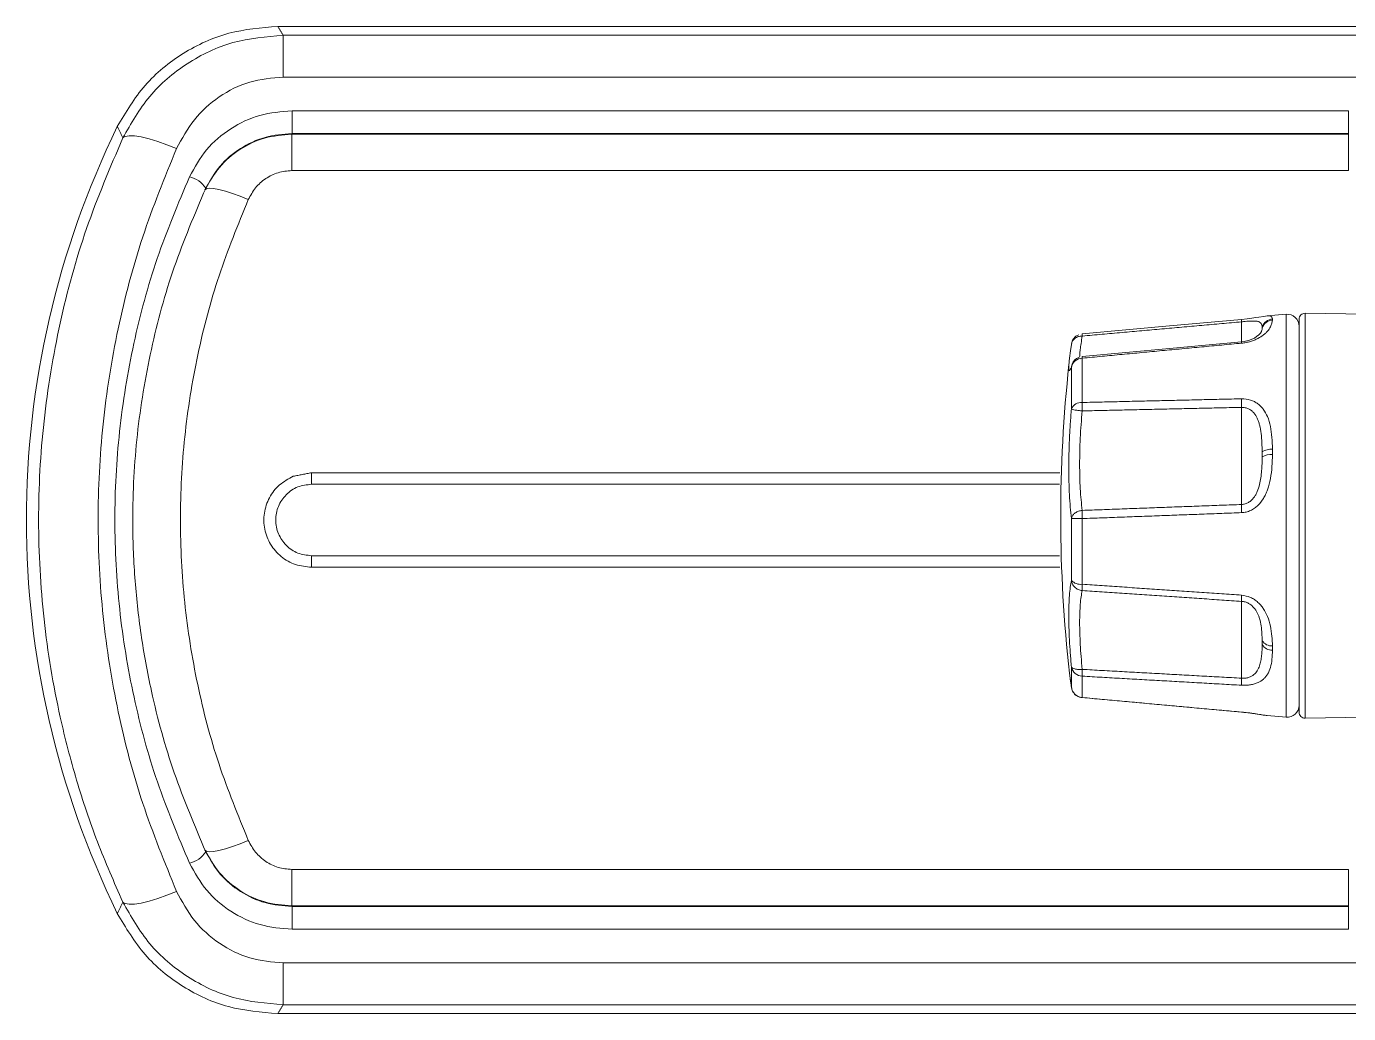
# Model space of a CAD drawing. Extents: x 277 to 1117, y -415 to 773.
# Drawn here: x 513.4 to 624.4, y 480.8 to 563.6 of the extents above; entities that cross this region are included whole.
import ezdxf

# ---------------------------------------------------------------- set-up
doc = ezdxf.new("R2010")
doc.units = 0
doc.header["$LTSCALE"] = 23.1
doc.header["$MEASUREMENT"] = 0
doc.layers.get('0').update_dxf_attribs({"linetype": 'CONTINUOUS'})

msp = doc.modelspace()

# ---------------------------------------------------------------- linework, layer by layer
at = {"color": 7, "linetype": 'Continuous', "lineweight": 15}
for p, q in [((633.067, 563.625), (534.533, 563.625)), ((534.533, 563.625), (534.533, 563.624)), ((534.533, 563.624), (633.067, 563.624)), ((632.988, 559.379), (534.997, 559.379)), ((624.365, 556.55), (535.73, 556.55)), ((619.129, 539.467), (617.523, 539.326)), ((620.722, 539.557), (620.722, 505.567)), ((620.217, 506.067), (620.217, 539.057)), ((600.103, 525.205), (537.365, 525.205)), ((537.365, 519.205), (600.103, 519.205)), ((602.019, 509.1), (602.019, 507.307)), ((617.524, 505.798), (619.129, 505.657)), ((535.73, 487.861), (624.365, 487.861)), ((534.997, 485.032), (638.533, 485.032)), ((638.996, 480.787), (534.533, 480.787)), ((534.533, 480.786), (534.533, 480.787)), ((534.533, 480.786), (638.996, 480.786))]:
    msp.add_line(p, q, dxfattribs=at)
at = {"color": 2, "linetype": 'Continuous', "lineweight": 15}
for p, q in [((534.997, 562.885), (534.997, 559.379)), ((534.997, 562.885), (633.054, 562.885)), ((535.73, 554.639), (535.73, 556.55)), ((624.365, 554.639), (624.365, 556.55)), ((624.365, 554.639), (535.73, 554.639)), ((624.365, 554.584), (624.365, 554.639)), ((624.365, 554.584), (535.705, 554.584)), ((535.705, 551.525), (535.705, 554.584)), ((624.365, 551.525), (624.365, 554.584)), ((624.365, 551.525), (535.705, 551.525)), ((619.129, 539.467), (619.129, 505.657)), ((615.391, 538.839), (615.391, 537.167)), ((602.019, 535.785), (602.019, 532.067)), ((601.114, 535.035), (601.114, 531.528)), ((615.391, 523.507), (615.391, 531.656)), ((537.365, 526.174), (537.365, 525.205)), ((600.132, 526.174), (537.365, 526.174)), ((601.114, 522.337), (601.114, 517.138)), ((602.019, 522.323), (602.019, 516.812)), ((537.365, 519.205), (537.365, 518.237)), ((537.365, 518.237), (600.132, 518.237)), ((615.391, 515.379), (615.391, 508.929)), ((601.114, 509.863), (601.114, 508.172)), ((535.705, 489.826), (535.705, 492.886)), ((535.705, 492.886), (624.365, 492.886)), ((624.365, 492.886), (624.365, 489.826)), ((535.705, 489.826), (624.365, 489.826)), ((535.73, 487.861), (535.73, 489.772)), ((535.73, 489.772), (624.365, 489.772)), ((624.365, 489.826), (624.365, 489.772)), ((624.365, 489.772), (624.365, 487.861)), ((534.997, 481.526), (534.997, 485.032)), ((638.533, 481.526), (534.997, 481.526))]:
    msp.add_line(p, q, dxfattribs=at)
at = {"color": 2, "linetype": 'Continuous', "lineweight": 15, "flags": 128}
for points in [[(521.533, 554.273), (521.729, 554.4), (522.06, 554.457), (522.514, 554.442), (523.078, 554.354), (523.733, 554.197), (524.461, 553.975), (525.237, 553.696), (526.039, 553.368)], [(532.059, 549.096), (531.387, 549.376), (530.739, 549.616), (530.135, 549.81), (529.597, 549.95), (529.143, 550.031), (528.789, 550.051), (528.547, 550.008), (528.424, 549.906)], [(615.384, 537.17), (609.333, 536.604), (602.013, 535.922)], [(532.059, 495.315), (531.387, 495.035), (530.739, 494.794), (530.135, 494.601), (529.597, 494.461), (529.143, 494.38), (528.789, 494.36), (528.547, 494.402), (528.424, 494.505)], [(521.533, 490.138), (521.729, 490.01), (522.06, 489.953), (522.514, 489.969), (523.078, 490.057), (523.733, 490.214), (524.461, 490.435), (525.237, 490.715), (526.039, 491.043)]]:
    msp.add_lwpolyline(points, dxfattribs=at)
at = {"color": 7, "linetype": 'Continuous', "lineweight": 15, "flags": 128}
for points in [[(617.531, 539.327), (617.246, 539.292), (616.847, 539.228), (616.578, 539.186), (616.247, 539.137), (615.847, 539.085), (615.385, 539.036)], [(632.624, 539.358), (620.722, 539.557)], [(615.385, 539.036), (609.334, 538.487), (602.014, 537.82)], [(601.145, 537.092), (601.037, 536.39), (600.958, 535.778)], [(600.958, 509.346), (601.037, 508.734), (601.132, 508.117)], [(602.014, 507.305), (608.063, 506.753), (615.385, 506.088)], [(615.391, 506.084), (615.388, 506.079), (615.386, 506.082), (615.385, 506.088)], [(617.072, 505.86), (617.245, 505.832), (617.531, 505.797)], [(620.722, 505.567), (636.047, 505.833), (640.315, 505.889), (642.467, 505.915), (644.282, 505.934), (649.252, 505.981), (669.019, 506.056)]]:
    msp.add_lwpolyline(points, dxfattribs=at)
at = {"color": 7, "linetype": 'Continuous', "lineweight": 15}
for centre, radius, start, end in [((588.709, 522.205), 75.262, 153.98662, 206.01338), ((619.217, 538.471), 1, 0, 95), ((620.717, 539.057), 0.5, 89.42, 180), ((617.309, 538.995), 1.924, 178.7899, 184.64169), ((602.039, 536.892), 0.917, 109.98947, 175.17206), ((616.828, 537.185), 1.444, 180.58494, 185.48677), ((716.702, 522.534), 116.489, 173.72904, 186.50382), ((601.947, 531.159), 0.911, 85.43086, 156.07304), ((601.849, 541.174), 18.851, 267.76667, 270.51857), ((601.885, 517.858), 1.055, 223.06354, 277.3422), ((602.046, 510.05), 0.95, 191.33486, 268.42355), ((602.102, 508.299), 0.996, 187.36834, 265.27188), ((602.045, 508.196), 0.895, 206.8286, 268.1285), ((613.467, 485.901), 20.278, 80.65736, 84.57113), ((619.217, 506.653), 1, 265, 0), ((620.717, 506.067), 0.5, 180, 270.58)]:
    msp.add_arc(centre, radius, start, end, dxfattribs=at)
at = {"color": 2, "linetype": 'Continuous', "lineweight": 15}
for centre, radius, start, end in [((526.569, 548.801), 2.281, 32.86137, 75.92943), ((618.066, 538.083), 1, 94.80495, 161.40874), ((618.057, 537.996), 0.992, 94.32989, 161.1496), ((615.328, 539.429), 2.259, 271.43548, 317.43182), ((602.039, 534.84), 0.945, 91.16467, 168.06672), ((602.035, 535.011), 0.897, 110.19247, 161.67156), ((624.941, 532.017), 9.557, 177.83985, 182.16015), ((617.919, 526.71), 1.446, 87.50143, 123.62872), ((617.876, 526.185), 1.519, 85.98809, 119.90803), ((624.009, 523.164), 8.625, 177.72215, 182.27785), ((620.218, 515.639), 4.834, 176.91572, 183.08428), ((617.946, 512.636), 1.002, 214.28938, 272.04236), ((617.976, 512.292), 1.017, 212.509, 270.35349), ((621.748, 508.633), 6.364, 177.33179, 182.66821), ((526.569, 495.61), 2.281, 284.07059, 327.13882)]:
    msp.add_arc(centre, radius, start, end, dxfattribs=at)
at = {"color": 7, "linetype": 'Continuous', "lineweight": 15}
for points, knots in [([(521.071, 555.214), (521.786, 556.421), (523.214, 558.832), (526.513, 561.5), (530.354, 563.287), (533.141, 563.511), (534.533, 563.624)], [0, 0, 0, 0, 0.2505721, 0.5006003, 0.7504703, 1, 1, 1, 1]), ([(534.997, 559.379), (534.042, 559.294), (532.129, 559.125), (529.545, 557.803), (527.392, 555.883), (526.491, 554.209), (526.039, 553.368)], [0, 0, 0, 0, 0.247137, 0.4954915, 0.7464703, 1, 1, 1, 1]), ([(535.73, 556.55), (534.819, 556.474), (532.999, 556.322), (530.52, 555.123), (528.435, 553.361), (527.561, 551.797), (527.124, 551.013)], [0, 0, 0, 0, 0.2496796, 0.4991468, 0.7492755, 1, 1, 1, 1]), ([(526.039, 553.368), (525.042, 550.928), (523.05, 546.05), (521.015, 538.274), (519.742, 530.297), (519.323, 522.186), (519.745, 514.079), (521.022, 506.107), (523.055, 498.347), (525.043, 493.48), (526.039, 491.043)], [0, 0, 0, 0, 0.1249349, 0.2497559, 0.375492, 0.5001968, 0.6251944, 0.7508062, 0.8752155, 1, 1, 1, 1]), ([(527.124, 551.013), (526.174, 548.753), (524.277, 544.237), (522.34, 537.042), (521.129, 529.671), (520.732, 522.183), (521.134, 514.697), (522.348, 507.333), (524.284, 500.157), (526.176, 495.654), (527.124, 493.397)], [0, 0, 0, 0, 0.1252224, 0.2501995, 0.375782, 0.5002482, 0.6251074, 0.7505573, 0.8749792, 1, 1, 1, 1]), ([(617.524, 539.325), (617.536, 539.327), (617.69, 539.346), (617.819, 539.326), (617.956, 539.252), (617.973, 539.138), (617.982, 539.079)], [0, 0, 0, 0, 0.027683, 0.3377835, 0.6648532, 1, 1, 1, 1]), ([(617.982, 538.985), (617.972, 538.903), (617.952, 538.742), (617.83, 538.42), (617.635, 538.122), (617.409, 537.886), (617.169, 537.68), (616.858, 537.478), (616.474, 537.301), (616.138, 537.185), (615.774, 537.094), (615.518, 537.062), (615.391, 537.047)], [0, 0, 0, 0, 0.1718861, 0.3397824, 0.4991698, 0.5670085, 0.6307207, 0.7486848, 0.8125422, 0.8742373, 0.9374457, 1, 1, 1, 1]), ([(617.118, 538.316), (617.114, 538.275), (617.107, 538.192), (617.084, 538.088), (617.052, 538.022), (617.042, 538.003)], [0, 0, 0, 0, 0.41791705, 0.8254532, 1, 1, 1, 1]), ([(602.016, 537.819), (602.015, 537.823), (602.013, 537.828), (602.013, 537.819), (602.013, 537.819)], [0, 0, 0, 0, 0.9286268, 1, 1, 1, 1]), ([(602.013, 537.819), (602.013, 537.808), (602.011, 537.781), (602.016, 537.696), (602.019, 537.645)], [0, 0, 0, 0, 0.402274, 1, 1, 1, 1]), ([(602.014, 535.922), (602.014, 535.923), (602.013, 535.927), (602.013, 535.922), (602.013, 535.919)], [0, 0, 0, 0, 0.4140553, 1, 1, 1, 1]), ([(602.013, 535.919), (602.013, 535.914), (602.012, 535.899), (602.016, 535.83), (602.019, 535.785)], [0, 0, 0, 0, 0.3525381, 1, 1, 1, 1]), ([(602.013, 531.77), (602.013, 531.703), (602.013, 531.57), (602.017, 531.431), (602.019, 531.362)], [0, 0, 0, 0, 0.5000008, 1, 1, 1, 1]), ([(615.391, 532.377), (615.645, 532.359), (616.026, 532.333), (616.471, 532.142), (616.761, 531.96), (617.011, 531.742), (617.303, 531.401), (617.604, 530.85), (617.83, 530.052), (617.952, 529.135), (617.972, 528.484), (617.982, 528.154)], [0, 0, 0, 0, 0.1247312, 0.18639, 0.2502038, 0.3082704, 0.3688278, 0.5006953, 0.6599626, 0.8278742, 1, 1, 1, 1]), ([(617.982, 527.701), (617.972, 527.363), (617.953, 526.696), (617.832, 525.698), (617.638, 524.915), (617.413, 524.364), (617.173, 523.911), (616.862, 523.506), (616.478, 523.184), (616.141, 522.991), (615.776, 522.858), (615.519, 522.834), (615.391, 522.821)], [0, 0, 0, 0, 0.1718083, 0.3395188, 0.4985545, 0.5665087, 0.6303135, 0.7484005, 0.8122108, 0.8738499, 0.9372576, 1, 1, 1, 1]), ([(537.365, 525.205), (536.972, 525.16), (536.185, 525.07), (535.187, 524.375), (534.52, 523.383), (534.287, 522.203), (534.522, 521.025), (535.188, 520.034), (536.187, 519.341), (536.972, 519.251), (537.365, 519.205)], [0, 0, 0, 0, 0.1251547, 0.2502289, 0.3752779, 0.5002136, 0.6250979, 0.7499948, 0.8749476, 1, 1, 1, 1]), ([(602.019, 523.01), (602.017, 522.956), (602.013, 522.849), (602.013, 522.72), (602.013, 522.656)], [0, 0, 0, 0, 0.4999995, 1, 1, 1, 1]), ([(602.019, 516.812), (602.017, 516.723), (602.012, 516.573), (602.013, 516.394), (602.017, 516.32), (602.019, 516.279)], [0, 0, 0, 0, 0.3951443, 0.6715461, 1, 1, 1, 1]), ([(615.391, 515.899), (615.645, 515.855), (616.026, 515.789), (616.471, 515.534), (616.761, 515.308), (617.011, 515.049), (617.303, 514.662), (617.604, 514.072), (617.83, 513.284), (617.952, 512.444), (617.972, 511.907), (617.982, 511.634)], [0, 0, 0, 0, 0.1247312, 0.18639, 0.2502038, 0.3082705, 0.3688278, 0.5006953, 0.6599627, 0.8278742, 1, 1, 1, 1]), ([(617.982, 511.276), (617.972, 511.019), (617.953, 510.513), (617.832, 509.836), (617.638, 509.351), (617.413, 509.036), (617.173, 508.789), (616.862, 508.588), (616.478, 508.444), (616.141, 508.368), (615.776, 508.326), (615.519, 508.333), (615.391, 508.337)], [0, 0, 0, 0, 0.1718084, 0.3395189, 0.4985546, 0.5665087, 0.6303136, 0.7484005, 0.8122109, 0.8738499, 0.9372575, 1, 1, 1, 1]), ([(600.96, 509.339), (600.961, 509.327), (600.981, 509.162), (601.018, 508.838), (601.08, 508.408), (601.114, 508.172)], [0, 0, 0, 0, 0.034279, 0.4688024, 1, 1, 1, 1]), ([(602.019, 509.669), (602.017, 509.578), (602.012, 509.422), (602.013, 509.23), (602.017, 509.146), (602.019, 509.1)], [0, 0, 0, 0, 0.3946698, 0.6711925, 1, 1, 1, 1]), ([(602.016, 507.305), (602.015, 507.301), (602.013, 507.296), (602.013, 507.305), (602.013, 507.305)], [0, 0, 0, 0, 0.9286008, 1, 1, 1, 1]), ([(615.391, 506.084), (615.645, 506.058), (616.026, 506.018), (616.471, 505.955), (616.761, 505.91), (617.01, 505.87), (617.291, 505.825), (617.431, 505.809), (617.524, 505.799)], [0, 0, 0, 0, 0.2558251, 0.382288, 0.5131708, 0.6322662, 0.75647, 1, 1, 1, 1]), ([(527.124, 493.397), (527.564, 492.61), (528.44, 491.042), (530.532, 489.28), (533.008, 488.087), (534.823, 487.936), (535.73, 487.861)], [0, 0, 0, 0, 0.2520227, 0.5022478, 0.7515102, 1, 1, 1, 1]), ([(526.039, 491.043), (526.494, 490.197), (527.398, 488.519), (529.558, 486.6), (532.139, 485.284), (534.047, 485.116), (534.997, 485.032)], [0, 0, 0, 0, 0.2548491, 0.5058705, 0.7539582, 1, 1, 1, 1]), ([(534.533, 480.787), (533.135, 480.9), (530.341, 481.126), (526.497, 482.921), (523.207, 485.589), (521.783, 487.995), (521.071, 489.197)], [0, 0, 0, 0, 0.2505719, 0.5006003, 0.7504702, 1, 1, 1, 1])]:
    msp.add_open_spline(points, degree=3, knots=knots, dxfattribs=at)
at = {"color": 2, "linetype": 'Continuous', "lineweight": 15}
for points in [[(534.533, 563.624), (534.997, 562.885)], [(521.071, 555.214), (521.533, 554.273)], [(535.705, 554.584), (535.73, 554.639)], [(602.019, 537.645), (615.391, 538.839)], [(602.019, 531.362), (615.391, 531.656)], [(537.365, 526.174), (535.837, 525.873)], [(615.391, 523.507), (602.019, 523.01)], [(602.019, 516.279), (615.391, 515.379)], [(615.391, 508.929), (602.019, 509.669)], [(521.071, 489.197), (521.533, 490.138)], [(535.73, 489.772), (535.705, 489.826)], [(534.533, 480.787), (534.997, 481.526)]]:
    msp.add_open_spline(points, degree=1, dxfattribs=at)
for points, knots in [([(521.533, 554.273), (522.219, 555.481), (523.598, 557.906), (526.847, 560.646), (530.719, 562.524), (533.568, 562.765), (534.997, 562.885)], [0, 0, 0, 0, 0.2474218, 0.4965672, 0.7475327, 1, 1, 1, 1]), ([(535.73, 554.639), (534.963, 554.576), (533.43, 554.449), (531.344, 553.453), (529.589, 551.991), (528.854, 550.689), (528.485, 550.038)], [0, 0, 0, 0, 0.2499875, 0.4996233, 0.7496985, 1, 1, 1, 1]), ([(521.533, 490.138), (520.797, 491.816), (519.337, 495.147), (517.603, 500.343), (515.983, 506.548), (514.776, 513.842), (514.319, 522.185), (514.77, 530.535), (516.138, 538.746), (518.325, 546.749), (520.463, 551.763), (521.533, 554.273)], [0, 0, 0, 0, 0.0841313, 0.1670103, 0.2494397, 0.3749707, 0.4998428, 0.6244219, 0.7500758, 0.8749089, 1, 1, 1, 1]), ([(535.705, 554.584), (534.933, 554.52), (533.395, 554.391), (531.299, 553.375), (529.536, 551.886), (528.794, 550.564), (528.424, 549.906)], [0, 0, 0, 0, 0.2527736, 0.503632, 0.7526517, 1, 1, 1, 1]), ([(535.705, 551.525), (535.318, 551.491), (534.543, 551.423), (533.492, 550.891), (532.612, 550.116), (532.244, 549.437), (532.059, 549.096)], [0, 0, 0, 0, 0.2479433, 0.4966124, 0.7473101, 1, 1, 1, 1]), ([(528.485, 550.038), (527.557, 547.855), (525.703, 543.495), (523.808, 536.543), (522.624, 529.42), (522.278, 522.987), (522.483, 517.377), (523.007, 512.579), (524.026, 507.069), (525.709, 500.898), (527.558, 496.552), (528.485, 494.372)], [0, 0, 0, 0, 0.1253781, 0.2503736, 0.3758739, 0.5002035, 0.5832673, 0.6664367, 0.7503824, 0.8748234, 1, 1, 1, 1]), ([(532.059, 549.096), (531.195, 546.985), (529.47, 542.77), (527.712, 536.073), (526.609, 529.206), (526.244, 522.232), (526.604, 515.254), (527.702, 508.38), (529.462, 501.662), (531.193, 497.431), (532.059, 495.315)], [0, 0, 0, 0, 0.1248255, 0.2491827, 0.3746453, 0.4997023, 0.6242499, 0.7498355, 0.8749157, 1, 1, 1, 1]), ([(615.391, 538.839), (615.492, 538.849), (615.697, 538.869), (615.977, 538.89), (616.18, 538.901), (616.322, 538.904), (616.509, 538.903), (616.677, 538.887), (616.815, 538.852), (616.94, 538.798), (617.041, 538.702), (617.103, 538.56), (617.113, 538.455), (617.118, 538.402)], [0, 0, 0, 0, 0.0625564, 0.125683, 0.1867542, 0.2183296, 0.2508355, 0.3690187, 0.4329549, 0.5006451, 0.6633542, 0.8322412, 1, 1, 1, 1]), ([(601.159, 537.088), (601.17, 537.13), (601.206, 537.267), (601.391, 537.452), (601.679, 537.61), (601.908, 537.633), (602.019, 537.645)], [0, 0, 0, 0, 0.1327458, 0.4277437, 0.722739, 1, 1, 1, 1]), ([(601.805, 535.866), (601.808, 535.945), (601.813, 536.11), (601.854, 536.505), (601.92, 537.006), (601.986, 537.431), (602.019, 537.645)], [0, 0, 0, 0, 0.2331599, 0.4866259, 0.7422124, 1, 1, 1, 1]), ([(601.114, 535.035), (601.081, 534.956), (601.015, 534.796), (600.948, 534.722), (600.906, 534.77), (600.892, 534.951), (600.908, 535.271), (600.931, 535.554), (600.958, 535.775), (600.963, 535.809), (600.964, 535.821)], [0, 0, 0, 0, 0.1618148, 0.3235178, 0.4855757, 0.6476139, 0.809071, 0.9706147, 0.9895112, 1, 1, 1, 1]), ([(600.897, 526.601), (600.9, 526.998), (600.905, 527.794), (600.948, 529.029), (601.014, 530.279), (601.081, 531.111), (601.114, 531.528)], [0, 0, 0, 0, 0.2491475, 0.4984136, 0.749011, 1, 1, 1, 1]), ([(601.128, 531.517), (601.157, 531.505), (601.216, 531.479), (601.427, 531.436), (601.703, 531.395), (601.916, 531.373), (602.019, 531.362)], [0, 0, 0, 0, 0.243327, 0.5000001, 0.756673, 1, 1, 1, 1]), ([(601.804, 526.884), (601.807, 527.243), (601.812, 527.962), (601.854, 529.081), (601.92, 530.221), (601.986, 530.981), (602.019, 531.362)], [0, 0, 0, 0, 0.2469235, 0.495843, 0.746842, 1, 1, 1, 1]), ([(615.391, 531.656), (615.492, 531.653), (615.696, 531.647), (615.976, 531.546), (616.178, 531.419), (616.321, 531.294), (616.507, 531.094), (616.675, 530.818), (616.813, 530.471), (616.939, 530.047), (617.041, 529.449), (617.102, 528.689), (617.113, 528.171), (617.118, 527.914)], [0, 0, 0, 0, 0.0625607, 0.1256864, 0.1867642, 0.2183383, 0.250839, 0.3690316, 0.4329649, 0.5006468, 0.6633536, 0.8322305, 1, 1, 1, 1]), ([(602.019, 523.01), (601.986, 523.298), (601.92, 523.872), (601.854, 524.827), (601.812, 525.828), (601.807, 526.533), (601.804, 526.884)], [0, 0, 0, 0, 0.253158, 0.5041571, 0.7530764, 1, 1, 1, 1]), ([(617.118, 527.502), (617.115, 527.307), (617.108, 526.922), (617.074, 526.335), (617.013, 525.757), (616.904, 525.167), (616.757, 524.691), (616.581, 524.33), (616.422, 524.082), (616.224, 523.856), (615.978, 523.67), (615.697, 523.539), (615.492, 523.517), (615.391, 523.507)], [0, 0, 0, 0, 0.12628143, 0.2494657, 0.37836038, 0.49907129, 0.63027814, 0.69076394, 0.74846921, 0.81285766, 0.874287, 0.93742393, 1, 1, 1, 1]), ([(535.837, 525.873), (535.431, 525.657), (534.621, 525.227), (533.771, 524.112), (533.329, 522.803), (533.363, 521.417), (533.866, 520.123), (534.778, 519.082), (535.991, 518.374), (536.906, 518.283), (537.365, 518.237)], [0, 0, 0, 0, 0.1252907, 0.2502845, 0.3748778, 0.4994409, 0.6241933, 0.7491657, 0.874427, 1, 1, 1, 1]), ([(601.114, 522.337), (601.081, 522.65), (601.015, 523.276), (600.948, 524.322), (600.905, 525.426), (600.9, 526.209), (600.897, 526.601)], [0, 0, 0, 0, 0.2499618, 0.4995543, 0.7498273, 1, 1, 1, 1]), ([(602.019, 523.01), (601.916, 522.991), (601.703, 522.951), (601.427, 522.808), (601.216, 522.62), (601.157, 522.474), (601.128, 522.404)], [0, 0, 0, 0, 0.243327, 0.5000001, 0.7566732, 1, 1, 1, 1]), ([(601.114, 509.863), (601.081, 510.256), (601.015, 511.042), (600.948, 512.161), (600.906, 513.219), (600.893, 514.2), (600.906, 515.094), (600.948, 515.888), (601.014, 516.586), (601.081, 516.954), (601.114, 517.138)], [0, 0, 0, 0, 0.1249222, 0.2496908, 0.3747832, 0.4998279, 0.6244566, 0.7491197, 0.8745114, 1, 1, 1, 1]), ([(601.114, 517.138), (601.137, 517.029), (601.182, 516.819), (601.391, 516.552), (601.674, 516.352), (601.903, 516.304), (602.019, 516.279)], [0, 0, 0, 0, 0.2568218, 0.4999986, 0.7460126, 1, 1, 1, 1]), ([(602.019, 509.669), (601.986, 510.031), (601.92, 510.751), (601.854, 511.772), (601.813, 512.729), (601.8, 513.612), (601.813, 514.418), (601.854, 515.139), (601.92, 515.776), (601.986, 516.111), (602.019, 516.279)], [0, 0, 0, 0, 0.126533, 0.2519883, 0.3764055, 0.4998264, 0.6233291, 0.7478313, 0.873375, 1, 1, 1, 1]), ([(615.391, 515.379), (615.492, 515.366), (615.696, 515.34), (615.976, 515.218), (616.178, 515.08), (616.321, 514.952), (616.507, 514.754), (616.675, 514.492), (616.813, 514.181), (616.939, 513.811), (617.041, 513.308), (617.102, 512.689), (617.113, 512.277), (617.118, 512.071)], [0, 0, 0, 0, 0.0625607, 0.1256864, 0.1867641, 0.2183382, 0.2508389, 0.3690316, 0.432965, 0.5006468, 0.6633537, 0.8322305, 1, 1, 1, 1]), ([(617.118, 511.746), (617.115, 511.592), (617.108, 511.289), (617.074, 510.834), (617.013, 510.393), (616.904, 509.958), (616.757, 509.622), (616.581, 509.381), (616.422, 509.223), (616.224, 509.087), (615.978, 508.984), (615.697, 508.923), (615.492, 508.927), (615.391, 508.929)], [0, 0, 0, 0, 0.1262814, 0.2494657, 0.3783604, 0.4990712, 0.6302781, 0.690764, 0.7484693, 0.8128577, 0.874287, 0.9374239, 1, 1, 1, 1]), ([(602.019, 509.669), (601.909, 509.666), (601.68, 509.66), (601.389, 509.699), (601.179, 509.768), (601.135, 509.832), (601.114, 509.863)], [0, 0, 0, 0, 0.242252, 0.4999994, 0.7577486, 1, 1, 1, 1]), ([(532.059, 495.315), (532.245, 494.972), (532.614, 494.291), (533.497, 493.516), (534.547, 492.987), (535.32, 492.919), (535.705, 492.886)], [0, 0, 0, 0, 0.2540036, 0.5047658, 0.7532066, 1, 1, 1, 1]), ([(528.424, 494.505), (528.796, 493.843), (529.541, 492.518), (531.309, 491.03), (533.402, 490.018), (534.936, 489.89), (535.705, 489.826)], [0, 0, 0, 0, 0.2486418, 0.497747, 0.7483938, 1, 1, 1, 1]), ([(528.485, 494.372), (528.856, 493.718), (529.594, 492.414), (531.355, 490.951), (533.438, 489.96), (534.967, 489.834), (535.73, 489.772)], [0, 0, 0, 0, 0.2515998, 0.5017716, 0.751204, 1, 1, 1, 1]), ([(534.997, 481.526), (533.574, 481.645), (530.733, 481.884), (526.866, 483.753), (523.607, 486.492), (522.223, 488.924), (521.533, 490.138)], [0, 0, 0, 0, 0.2513518, 0.5020675, 0.7512808, 1, 1, 1, 1])]:
    msp.add_open_spline(points, degree=3, knots=knots, dxfattribs=at)
at = {"color": 7, "linetype": 'Continuous', "lineweight": 15}
for points in [[(617.982, 539.079), (617.982, 538.985)], [(617.042, 538.003), (617.002, 537.918)], [(617.118, 538.402), (617.118, 538.316)], [(601.114, 536.952), (601.159, 537.088)], [(615.391, 537.047), (602.019, 535.785)], [(601.187, 535.292), (601.114, 535.035)], [(601.857, 535.636), (601.855, 535.638)], [(601.114, 531.528), (601.128, 531.517)], [(602.019, 532.067), (602.013, 531.77)], [(602.019, 532.067), (615.391, 532.377)], [(617.982, 528.154), (617.984, 527.922)], [(617.118, 527.914), (617.119, 527.702)], [(617.119, 527.702), (617.118, 527.502)], [(617.984, 527.922), (617.982, 527.701)], [(602.013, 522.656), (602.019, 522.323)], [(615.391, 522.821), (602.019, 522.323)], [(601.128, 522.404), (601.114, 522.337)], [(602.019, 516.812), (615.391, 515.899)], [(617.118, 512.071), (617.118, 511.746)], [(617.982, 511.634), (617.982, 511.276)], [(601.114, 508.172), (601.159, 508.036)], [(615.391, 508.337), (602.019, 509.1)], [(602.019, 507.307), (602.016, 507.305)], [(602.019, 507.307), (615.391, 506.084)]]:
    msp.add_open_spline(points, degree=1, dxfattribs=at)

doc.saveas('drawing.dxf')
